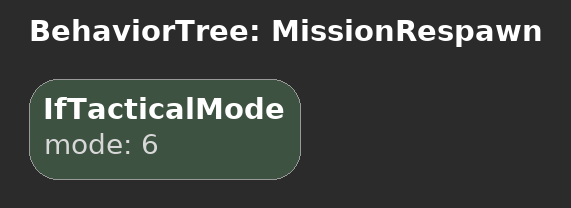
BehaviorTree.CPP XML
<?xml version="1.0"?>
<!--
  任务：阵亡（战略模式 kRespawn）。
  进入条件：战略模式 = kRespawn(6)。
  退出条件：复活后模式变化。
  抢占关系：最高优先级；只锁存状态、不发导航目标，复活动作由 ResourceRoot 负责。
-->
<root BTCPP_format="4" main_tree_to_execute="MissionRespawn">
  <BehaviorTree ID="MissionRespawn">
    <IfTacticalMode mode="6"/>
  </BehaviorTree>
</root>
